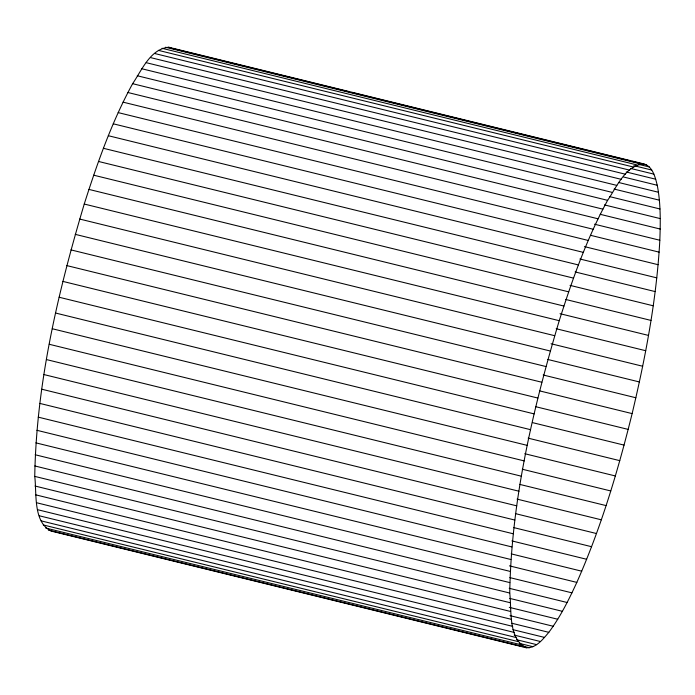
<?xml version="1.0" encoding="UTF-8"?>
<svg xmlns="http://www.w3.org/2000/svg" width="695" height="695" viewBox="0 0 695 695"><rect width="100%" height="100%" fill="white"/><g stroke="black" fill="none" stroke-linecap="round" stroke-linejoin="round"><path stroke-width="1.04" d="M34.75 476.388C36.305 383.701 57.902 292.491 84.243 204.043C97.378 162.839 111.843 121.738 132.623 83.687C141.858 70.195 150.224 48.998 168.694 47.234L643.683 163.881C652.857 166.383 655.203 177.268 657.253 185.27C660.771 203.357 660.511 221.913 659.824 240.244C656.645 298.798 645.664 356.648 632.129 413.603C617.916 471.106 600.871 528.174 576.824 582.401C568.831 599.733 560.309 617.012 548.807 632.328C543.021 639.113 536.236 648.253 526.306 647.766L51.317 531.119C32.865 522.197 36.844 493.32 34.75 476.388L509.739 593.035C511.833 609.967 507.854 638.853 526.306 647.766M509.739 593.035C511.294 500.357 532.891 409.138 559.232 320.69C572.367 279.494 586.823 238.385 607.612 200.334C616.847 186.851 625.213 165.645 643.683 163.881M172.708 48.52L349.646 91.966M351.748 92.487L584.504 149.651M586.615 150.163L629.792 160.771M631.894 161.283L646.645 164.906M165.488 47.243L640.477 163.89M638.801 164.376L649.339 166.965M162.039 48.285L637.028 164.932M633.849 165.653L651.754 170.049M158.373 50.361L633.362 167.009M630.712 168.451L653.882 174.141M154.499 53.463L629.488 170.11M626.23 171.978L655.724 179.223M150.433 57.572L625.422 174.219M623.554 176.999L657.253 185.27M146.193 62.672L621.182 179.319M618.454 182.446L658.478 192.272M141.797 68.744L616.786 185.391M614.102 189.057L659.39 200.186M137.271 75.755L612.252 192.411M609.428 196.563L659.981 208.978M132.623 83.687L607.612 200.334M604.433 204.903L660.25 218.612M127.871 92.496L602.86 209.143M600.167 214.303L660.198 229.046M123.058 102.148L598.048 218.795M594.529 224.207L659.824 240.244M118.176 112.599L593.165 229.246M590.672 235.336L659.129 252.146M113.268 123.806L588.257 240.453M584.391 246.603L658.113 264.708M108.342 135.716L583.331 252.372M579.908 258.992L656.792 277.87M103.425 148.296L578.414 264.943M575.113 271.927L655.159 291.587M98.534 161.466L573.523 278.122M570.022 285.358L653.222 305.791M93.695 175.192L568.684 291.839M565.695 299.467L650.998 320.421M88.917 189.405L563.906 306.052M560.022 313.688L648.496 335.416M84.243 204.043L559.232 320.69M556.191 328.735L645.716 350.714M79.673 219.047L554.653 335.694M551.048 343.747L642.675 366.248M75.225 234.345L550.214 351.001M547.756 359.454L639.383 381.955M70.933 249.887L545.923 366.534M543.186 374.996L635.864 397.757M66.816 265.594L541.805 382.241M539.45 390.842L632.129 413.603M62.871 281.397L537.861 398.053M535.506 406.644L628.184 429.406M59.136 297.243L534.125 413.89M532.44 422.612L624.067 445.113M55.617 313.045L530.606 429.692M528.148 438.154L619.775 460.655M52.325 328.752L527.314 445.399M524.76 453.713L615.327 475.953M49.284 344.286L524.273 460.933M522.293 469.229L610.757 490.957M46.504 359.584L521.493 476.231M519.721 484.389L606.083 505.595M44.002 374.579L518.991 491.226M517.054 499.114L601.305 519.808M41.778 389.209L516.767 505.856M515.369 513.614L596.466 533.534M39.841 403.413L514.83 520.06M513.64 527.566L591.575 546.704M38.208 417.13L513.197 533.777M511.885 540.918L586.658 559.284M36.887 430.292L511.876 546.939M511.173 553.863L581.732 571.194M35.871 442.854L510.86 559.501M509.418 565.852L576.824 582.401M35.176 454.756L510.165 571.403M509.809 577.597L571.942 592.852M34.802 465.954L509.791 582.601M509.2 588.283L567.129 602.504M509.722 598.386L562.377 611.313M35.019 486.022L510.008 602.678M509.287 607.343L557.729 619.245M35.61 494.814L510.599 611.47M510.026 615.657L553.203 626.256M36.522 502.728L511.511 619.375M511.946 623.276L548.807 632.328M37.747 509.73L512.736 626.377M512.971 629.67L544.567 637.428M39.276 515.777L514.265 632.433M514.17 635.074L540.501 641.537M41.118 520.859L516.107 637.515M516.62 639.721L536.627 644.639M43.246 524.951L518.235 641.607M519.269 643.353L532.961 646.715M45.662 528.035L520.651 644.682M521.085 645.69L529.512 647.757M48.355 530.094L523.344 646.741M168.694 47.234L171.656 48.259"/></g></svg>
